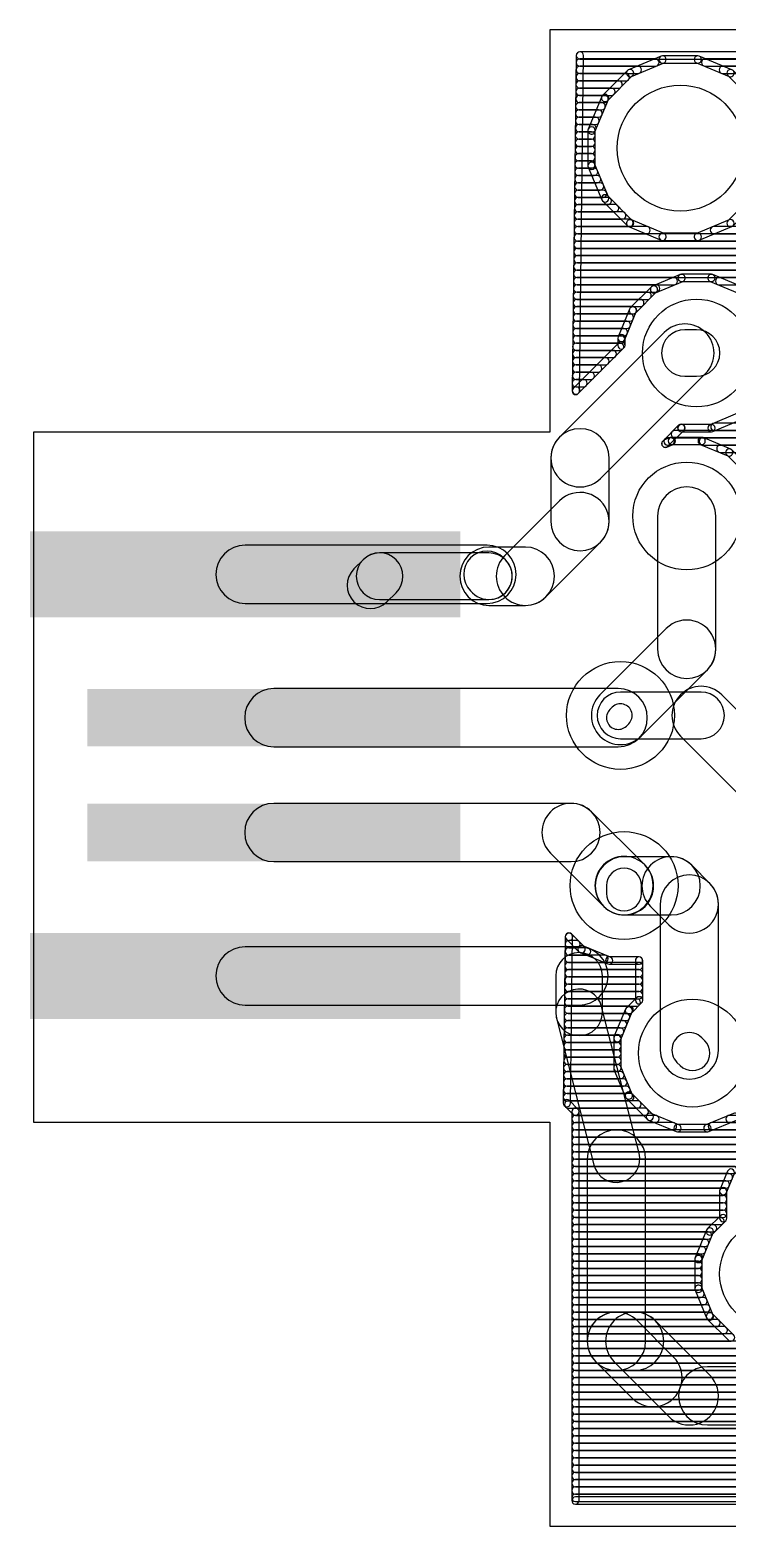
# Model space of a CAD drawing. Extents: x -0.1 to 53.1, y -1 to 25.1.
# Drawn here: x -0.06 to 12.09, y -1 to 25.08 of the extents above; entities that cross this region are included whole.
import ezdxf

# ---------------------------------------------------------------- set-up
doc = ezdxf.new("R2010")
doc.units = 0
for name, color, linetype in [('16', 174, 'CONTINUOUS'), ('17', 94, 'CONTINUOUS'), ('20', 178, 'CONTINUOUS')]:
    doc.layers.add(name, color=color, linetype=linetype)

# ---------------------------------------------------------------- blocks, each defined once
blk = doc.blocks.new('ROUNDP')
blk.add_circle((0, 0), 0.5)
blk = doc.blocks.new('RECT')
blk.add_solid([(-0.5, -0.5), (0.5, -0.5), (-0.5, 0.5), (0.5, 0.5)])

msp = doc.modelspace()

# ---------------------------------------------------------------- linework, layer by layer
at = {"layer": '16'}
for points in [[(9.5138, 18.785), (9.5869, 24.6347, 1), (9.4599, 24.6363), (9.3868, 18.7866, 1)], [(9.5218, 24.4475), (10.8379, 24.4475, 1), (10.8379, 24.5745), (9.5218, 24.5745, 1)], [(9.5234, 24.572), (52.638, 24.572, 1), (52.638, 24.699), (9.5234, 24.699, 1)], [(10.9397, 24.6219), (10.3721, 24.3868, 1), (10.4207, 24.2694), (10.9883, 24.5046, 1)], [(11.5785, 24.6267), (10.964, 24.6267, 1), (10.964, 24.4997), (11.5785, 24.4997, 1)], [(12.1704, 24.3868), (11.6028, 24.6219, 1), (11.5542, 24.5046), (12.1218, 24.2694, 1)], [(11.7046, 24.4475), (50.5254, 24.4475, 1), (50.5254, 24.5745), (11.7046, 24.5745, 1)], [(9.5186, 24.1935), (10.3252, 24.1935, 1), (10.3252, 24.3205), (9.5186, 24.3205, 1)], [(9.5202, 24.3205), (10.5313, 24.3205, 1), (10.5313, 24.4475), (9.5202, 24.4475, 1)], [(10.3515, 24.373), (9.917, 23.9385, 1), (10.0068, 23.8487), (10.4413, 24.2832, 1)], [(12.0112, 24.3205), (50.2188, 24.3205, 1), (50.2188, 24.4475), (12.0112, 24.4475, 1)], [(12.6255, 23.9385), (12.191, 24.373, 1), (12.1012, 24.2832), (12.5357, 23.8487, 1)], [(9.5155, 23.9395), (10.0712, 23.9395, 1), (10.0712, 24.0665), (9.5155, 24.0665, 1)], [(9.5171, 24.0665), (10.1982, 24.0665, 1), (10.1982, 24.1935), (9.5171, 24.1935, 1)], [(9.5123, 23.6855), (9.902, 23.6855, 1), (9.902, 23.8125), (9.5123, 23.8125, 1)], [(9.5139, 23.8125), (9.9546, 23.8125, 1), (9.9546, 23.9395), (9.5139, 23.9395, 1)], [(9.9032, 23.9179), (9.6681, 23.3503, 1), (9.7854, 23.3017), (10.0206, 23.8693, 1)], [(9.5091, 23.4315), (9.7968, 23.4315, 1), (9.7968, 23.5585), (9.5091, 23.5585, 1)], [(9.5107, 23.5585), (9.8494, 23.5585, 1), (9.8494, 23.6855), (9.5107, 23.6855, 1)], [(9.5059, 23.1775), (9.7268, 23.1775, 1), (9.7268, 23.3045), (9.5059, 23.3045, 1)], [(9.5075, 23.3045), (9.7442, 23.3045, 1), (9.7442, 23.4315), (9.5075, 23.4315, 1)], [(9.6633, 23.326), (9.6633, 22.7115, 1), (9.7903, 22.7115), (9.7903, 23.326, 1)], [(9.5028, 22.9235), (9.7268, 22.9235, 1), (9.7268, 23.0505), (9.5028, 23.0505, 1)], [(9.5044, 23.0505), (9.7268, 23.0505, 1), (9.7268, 23.1775), (9.5044, 23.1775, 1)], [(9.4996, 22.6695), (9.7268, 22.6695, 1), (9.7268, 22.7965), (9.4996, 22.7965, 1)], [(9.5012, 22.7965), (9.7268, 22.7965, 1), (9.7268, 22.9235), (9.5012, 22.9235, 1)], [(9.6681, 22.6872), (9.9032, 22.1196, 1), (10.0206, 22.1682), (9.7854, 22.7358, 1)], [(9.4964, 22.4155), (9.8231, 22.4155, 1), (9.8231, 22.5425), (9.4964, 22.5425, 1)], [(9.498, 22.5425), (9.7705, 22.5425, 1), (9.7705, 22.6695), (9.498, 22.6695, 1)], [(9.4932, 22.1615), (9.9283, 22.1615, 1), (9.9283, 22.2885), (9.4932, 22.2885, 1)], [(9.4948, 22.2885), (9.8757, 22.2885, 1), (9.8757, 22.4155), (9.4948, 22.4155, 1)], [(9.917, 22.099), (10.3515, 21.6645, 1), (10.4413, 21.7543), (10.0068, 22.1888, 1)], [(12.191, 21.6645), (12.6255, 22.099, 1), (12.5357, 22.1888), (12.1012, 21.7543, 1)], [(9.4885, 21.7805), (10.2617, 21.7805, 1), (10.2617, 21.9075), (9.4885, 21.9075, 1)], [(9.4901, 21.9075), (10.1347, 21.9075, 1), (10.1347, 22.0345), (9.4901, 22.0345, 1)], [(9.4917, 22.0345), (10.0077, 22.0345, 1), (10.0077, 22.1615), (9.4917, 22.1615, 1)], [(9.4853, 21.5265), (10.6846, 21.5265, 1), (10.6846, 21.6535), (9.4853, 21.6535, 1)], [(9.4869, 21.6535), (10.3887, 21.6535, 1), (10.3887, 21.7805), (9.4869, 21.7805, 1)], [(10.3721, 21.6507), (10.9397, 21.4156, 1), (10.9883, 21.5329), (10.4207, 21.7681, 1)], [(11.6028, 21.4156), (12.1704, 21.6507, 1), (12.1218, 21.7681), (11.5542, 21.5329, 1)], [(11.8579, 21.5265), (26.7007, 21.5265, 1), (26.7007, 21.6535), (11.8579, 21.6535, 1)], [(9.4821, 21.2725), (26.4467, 21.2725, 1), (26.4467, 21.3995), (9.4821, 21.3995, 1)], [(9.4837, 21.3995), (26.5737, 21.3995, 1), (26.5737, 21.5265), (9.4837, 21.5265, 1)], [(10.964, 21.4108), (11.5785, 21.4108, 1), (11.5785, 21.5378), (10.964, 21.5378, 1)], [(9.479, 21.0185), (26.1927, 21.0185, 1), (26.1927, 21.1455), (9.479, 21.1455, 1)], [(9.4805, 21.1455), (26.3197, 21.1455, 1), (26.3197, 21.2725), (9.4805, 21.2725, 1)], [(9.4758, 20.7645), (25.9387, 20.7645, 1), (25.9387, 20.8915), (9.4758, 20.8915, 1)], [(9.4774, 20.8915), (26.0657, 20.8915, 1), (26.0657, 21.0185), (9.4774, 21.0185, 1)], [(9.4726, 20.5105), (10.854, 20.5105, 1), (10.854, 20.6375), (9.4726, 20.6375, 1)], [(9.4742, 20.6375), (11.1606, 20.6375, 1), (11.1606, 20.7645), (9.4742, 20.7645, 1)], [(10.7682, 20.602), (10.4002, 20.234, 1), (10.49, 20.1442), (10.858, 20.5121, 1)], [(11.2696, 20.8149), (10.7888, 20.6157, 1), (10.8374, 20.4984), (11.3182, 20.6975, 1)], [(11.8143, 20.8197), (11.2939, 20.8197, 1), (11.2939, 20.6927), (11.8143, 20.6927, 1)], [(12.3194, 20.6157), (11.8386, 20.8149, 1), (11.79, 20.6975), (12.2708, 20.4984, 1)], [(11.9476, 20.6375), (18.7806, 20.6375, 1), (18.7806, 20.7645), (11.9476, 20.7645, 1)], [(9.4694, 20.2565), (10.5761, 20.2565, 1), (10.5761, 20.3835), (9.4694, 20.3835, 1)], [(9.471, 20.3835), (10.7031, 20.3835, 1), (10.7031, 20.5105), (9.471, 20.5105, 1)], [(9.4663, 20.0025), (10.3942, 20.0025, 1), (10.3942, 20.1295), (9.4663, 20.1295, 1)], [(9.4678, 20.1295), (10.4491, 20.1295, 1), (10.4491, 20.2565), (9.4678, 20.2565, 1)], [(10.3865, 20.2134), (10.1873, 19.7326, 1), (10.3047, 19.684), (10.5038, 20.1648, 1)], [(10.9926, 19.8073), (9.1658, 17.9805, 1), (9.8842, 17.262), (11.7111, 19.0889, 1)], [(9.4631, 19.7485), (10.289, 19.7485, 1), (10.289, 19.8755), (9.4631, 19.8755, 1)], [(9.4647, 19.8755), (10.3416, 19.8755, 1), (10.3416, 20.0025), (9.4647, 20.0025, 1)], [(11.5541, 19.8545), (11.3519, 19.8545, 1), (11.3519, 19.0417), (11.5541, 19.0417, 1)], [(10.2011, 19.6264), (9.4054, 18.8307, 1), (9.4952, 18.7409), (10.2909, 19.5366, 1)], [(9.4599, 19.4945), (10.2225, 19.4945, 1), (10.2225, 19.6215), (9.4599, 19.6215, 1)], [(9.4615, 19.6215), (10.246, 19.6215, 1), (10.246, 19.7485), (9.4615, 19.7485, 1)], [(10.1825, 19.7083), (10.1825, 19.5815, 1), (10.3095, 19.5815), (10.3095, 19.7083, 1)], [(9.4567, 19.2405), (9.9685, 19.2405, 1), (9.9685, 19.3675), (9.4567, 19.3675, 1)], [(9.4583, 19.3675), (10.0955, 19.3675, 1), (10.0955, 19.4945), (9.4583, 19.4945, 1)], [(9.4536, 18.9865), (9.7145, 18.9865, 1), (9.7145, 19.1135), (9.4536, 19.1135, 1)], [(9.4551, 19.1135), (9.8415, 19.1135, 1), (9.8415, 19.2405), (9.4551, 19.2405, 1)], [(9.4504, 18.7325), (9.4605, 18.7325, 1), (9.4605, 18.8595), (9.4504, 18.8595, 1)], [(9.452, 18.8595), (9.5875, 18.8595, 1), (9.5875, 18.9865), (9.452, 18.9865, 1)], [(11.8386, 18.0813), (12.3194, 18.2805, 1), (12.2708, 18.3978), (11.79, 18.1987, 1)], [(9.017, 17.6212), (9.017, 16.51, 1), (10.033, 16.51), (10.033, 17.6212, 1)], [(11.0554, 17.8225), (11.3311, 18.0983, 1), (11.2413, 18.1881), (10.9656, 17.9123, 1)], [(11.177, 17.9705), (38.0672, 17.9705, 1), (38.0672, 18.0975), (11.177, 18.0975, 1)], [(11.2619, 18.0845), (11.2696, 18.0813, 1), (11.3182, 18.1987), (11.3105, 18.2019, 1)], [(11.2939, 18.0765), (11.8143, 18.0765, 1), (11.8143, 18.2035), (11.2939, 18.2035, 1)], [(11.865, 18.0975), (18.8632, 18.0975, 1), (18.8632, 18.2245), (11.865, 18.2245, 1)], [(11.1, 17.9733), (10.9862, 17.9261, 1), (11.0348, 17.8088), (11.1486, 17.8559, 1)], [(11.05, 17.8435), (11.106, 17.8435, 1), (11.106, 17.9705), (11.05, 17.9705, 1)], [(11.6447, 17.9781), (11.1243, 17.9781, 1), (11.1243, 17.8511), (11.6447, 17.8511, 1)], [(12.1498, 17.7741), (11.669, 17.9733, 1), (11.6204, 17.8559), (12.1012, 17.6568, 1)], [(11.663, 17.8435), (37.9402, 17.8435, 1), (37.9402, 17.9705), (11.663, 17.9705, 1)], [(11.9696, 17.7165), (37.8132, 17.7165, 1), (37.8132, 17.8435), (11.9696, 17.8435, 1)], [(12.5384, 17.3924), (12.1704, 17.7604, 1), (12.0806, 17.6705), (12.4485, 17.3026, 1)], [(9.1658, 16.8692), (8.2133, 15.9167, 1), (8.9317, 15.1983), (9.8842, 16.1508, 1)], [(10.8765, 16.6065), (10.8765, 14.285, 1), (11.8925, 14.285), (11.8925, 16.6065, 1)], [(3.69, 15.082), (7.905, 15.082, 1), (7.905, 16.098), (3.69, 16.098, 1)], [(5.7451, 15.8449), (5.5864, 15.6861, 1), (6.1611, 15.1114), (6.3199, 15.2701, 1)], [(7.9375, 15.9639), (6.0325, 15.9639, 1), (6.0325, 15.1511), (7.9375, 15.1511, 1)], [(8.5725, 16.0655), (7.9375, 16.0655, 1), (7.9375, 15.0495), (8.5725, 15.0495, 1)], [(7.6176, 15.3026), (7.6501, 15.2701, 1), (8.2249, 15.8449), (8.1924, 15.8774, 1)], [(11.0253, 14.6442), (9.8708, 13.4897, 1), (10.5892, 12.7713), (11.7437, 13.9258, 1)], [(4.19, 12.582), (10.1895, 12.582, 1), (10.1895, 13.598), (4.19, 13.598, 1)], [(11.2753, 12.7713), (13.2933, 10.7533, 1), (14.0117, 11.4717), (11.9937, 13.4897, 1)], [(10.23, 12.7241), (11.6345, 12.7241, 1), (11.6345, 13.5369), (10.23, 13.5369, 1)], [(10.3332, 12.9463), (10.3737, 12.9868, 1), (10.0863, 13.2742), (10.0458, 13.2337, 1)], [(4.19, 10.582), (9.368, 10.582, 1), (9.368, 11.598), (4.19, 11.598, 1)], [(9.0088, 10.7308), (9.9333, 9.8063, 1), (10.6517, 10.5247), (9.7272, 11.4492, 1)], [(10.6572, 10.5192), (10.6517, 10.5247, 1), (9.9333, 9.8063), (9.9388, 9.8008, 1)], [(11.1125, 10.668), (10.298, 10.668, 1), (10.298, 9.652), (11.1125, 9.652, 1)], [(9.9877, 10.1655), (9.9877, 10.0275, 1), (10.5973, 10.0275), (10.5973, 10.1655, 1)], [(11.7892, 10.2017), (11.4717, 10.5192, 1), (10.7533, 9.8008), (11.0708, 9.4833, 1)], [(10.922, 9.8425), (10.922, 7.298, 1), (11.938, 7.298), (11.938, 9.8425, 1)], [(9.3586, 6.3727), (9.3949, 9.2759, 1), (9.2679, 9.2775), (9.2316, 6.3743, 1)], [(9.3297, 9.0805), (9.4641, 9.0805, 1), (9.4641, 9.2075), (9.3297, 9.2075, 1)], [(9.3313, 9.2075), (9.3371, 9.2075, 1), (9.3371, 9.3345), (9.3313, 9.3345, 1)], [(9.2865, 9.2318), (9.5066, 9.0116, 1), (9.5964, 9.1014), (9.3763, 9.3216, 1)], [(3.69, 8.082), (9.5075, 8.082, 1), (9.5075, 9.098), (3.69, 9.098, 1)], [(9.1011, 8.59), (9.1011, 7.955, 1), (9.9139, 7.955), (9.9139, 8.59, 1)], [(9.3266, 8.8265), (9.9536, 8.8265, 1), (9.9536, 8.9535), (9.3266, 8.9535, 1)], [(9.3281, 8.9535), (9.647, 8.9535, 1), (9.647, 9.0805), (9.3281, 9.0805, 1)], [(9.5272, 8.9979), (10.008, 8.7987, 1), (10.0566, 8.9161), (9.5758, 9.1152, 1)], [(10.0323, 8.7939), (10.5527, 8.7939, 1), (10.5527, 8.9209), (10.0323, 8.9209, 1)], [(10.577, 8.7987), (10.578, 8.7992, 1), (10.5294, 8.9165), (10.5284, 8.9161, 1)], [(10.4902, 8.8578), (10.4902, 8.1646, 1), (10.6172, 8.1646), (10.6172, 8.8578, 1)], [(9.3234, 8.5725), (10.5537, 8.5725, 1), (10.5537, 8.6995), (9.3234, 8.6995, 1)], [(9.325, 8.6995), (10.5537, 8.6995, 1), (10.5537, 8.8265), (9.325, 8.8265, 1)], [(9.1137, 7.8545), (9.7662, 5.297, 1), (10.5538, 5.498), (9.9013, 8.0555, 1)], [(9.3202, 8.3185), (10.5537, 8.3185, 1), (10.5537, 8.4455), (9.3202, 8.4455, 1)], [(9.3218, 8.4455), (10.5537, 8.4455, 1), (10.5537, 8.5725), (9.3218, 8.5725, 1)], [(9.317, 8.0645), (10.5171, 8.0645, 1), (10.5171, 8.1915), (9.317, 8.1915, 1)], [(9.3186, 8.1915), (10.5537, 8.1915, 1), (10.5537, 8.3185), (9.3186, 8.3185, 1)], [(10.5088, 8.2095), (10.3296, 8.0304, 1), (10.4194, 7.9406), (10.5986, 8.1197, 1)], [(9.3139, 7.8105), (10.3284, 7.8105, 1), (10.3284, 7.9375), (9.3139, 7.9375, 1)], [(9.3154, 7.9375), (10.3901, 7.9375, 1), (10.3901, 8.0645), (9.3154, 8.0645, 1)], [(10.3159, 8.0098), (10.1167, 7.529, 1), (10.2341, 7.4804), (10.4332, 7.9612, 1)], [(9.3107, 7.5565), (10.2232, 7.5565, 1), (10.2232, 7.6835), (9.3107, 7.6835, 1)], [(9.3123, 7.6835), (10.2758, 7.6835, 1), (10.2758, 7.8105), (9.3123, 7.8105, 1)], [(10.1119, 7.5047), (10.1119, 6.9843, 1), (10.2389, 6.9843), (10.2389, 7.5047, 1)], [(11.2145, 7.0825), (11.268, 7.029, 1), (11.699, 7.46), (11.6455, 7.5135, 1)], [(9.3059, 7.1755), (10.1754, 7.1755, 1), (10.1754, 7.3025), (9.3059, 7.3025, 1)], [(9.3075, 7.3025), (10.1754, 7.3025, 1), (10.1754, 7.4295), (9.3075, 7.4295, 1)], [(9.3091, 7.4295), (10.1754, 7.4295, 1), (10.1754, 7.5565), (9.3091, 7.5565, 1)], [(9.3027, 6.9215), (10.1754, 6.9215, 1), (10.1754, 7.0485), (9.3027, 7.0485, 1)], [(9.3043, 7.0485), (10.1754, 7.0485, 1), (10.1754, 7.1755), (9.3043, 7.1755, 1)], [(10.1167, 6.96), (10.3159, 6.4792, 1), (10.4332, 6.5278), (10.2341, 7.0086, 1)], [(9.2996, 6.6675), (10.2803, 6.6675, 1), (10.2803, 6.7945), (9.2996, 6.7945, 1)], [(9.3012, 6.7945), (10.2277, 6.7945, 1), (10.2277, 6.9215), (9.3012, 6.9215, 1)], [(9.2964, 6.4135), (10.4011, 6.4135, 1), (10.4011, 6.5405), (9.2964, 6.5405, 1)], [(9.298, 6.5405), (10.3329, 6.5405, 1), (10.3329, 6.6675), (9.298, 6.6675, 1)], [(10.3296, 6.4586), (10.6976, 6.0906, 1), (10.7874, 6.1804), (10.4194, 6.5484, 1)], [(9.4894, 6.269), (9.34, 6.4184, 1), (9.2502, 6.3286), (9.3996, 6.1792, 1)], [(9.3186, 6.2865), (10.5281, 6.2865, 1), (10.5281, 6.4135), (9.3186, 6.4135, 1)], [(9.508, -0.5555), (9.508, 6.2241, 1), (9.381, 6.2241), (9.381, -0.5555, 1)], [(9.4445, 6.1595), (10.6551, 6.1595, 1), (10.6551, 6.2865), (9.4445, 6.2865, 1)], [(9.4445, 6.0325), (10.838, 6.0325, 1), (10.838, 6.1595), (9.4445, 6.1595, 1)], [(9.4445, 5.9055), (11.1446, 5.9055, 1), (11.1446, 6.0325), (9.4445, 6.0325, 1)], [(10.7182, 6.0769), (11.199, 5.8777, 1), (11.2476, 5.9951), (10.7668, 6.1942, 1)], [(11.2233, 5.8729), (11.7437, 5.8729, 1), (11.7437, 5.9999), (11.2233, 5.9999, 1)], [(11.768, 5.8777), (12.2488, 6.0769, 1), (12.2002, 6.1942), (11.7194, 5.9951, 1)], [(11.8224, 5.9055), (12.7762, 5.9055, 1), (12.7762, 6.0325), (11.8224, 6.0325, 1)], [(12.129, 6.0325), (12.7762, 6.0325, 1), (12.7762, 6.1595), (12.129, 6.1595, 1)], [(9.4445, 5.7785), (12.7762, 5.7785, 1), (12.7762, 5.9055), (9.4445, 5.9055, 1)], [(9.4445, 5.6515), (12.7307, 5.6515, 1), (12.7307, 5.7785), (9.4445, 5.7785, 1)], [(9.652, 5.3975), (9.652, 2.2225, 1), (10.668, 2.2225), (10.668, 5.3975, 1)], [(9.4445, 5.5245), (12.6037, 5.5245, 1), (12.6037, 5.6515), (9.4445, 5.6515, 1)], [(9.4445, 5.3975), (12.4767, 5.3975, 1), (12.4767, 5.5245), (9.4445, 5.5245, 1)], [(9.4445, 5.2705), (12.3267, 5.2705, 1), (12.3267, 5.3975), (9.4445, 5.3975, 1)], [(9.4445, 5.1435), (12.1997, 5.1435, 1), (12.1997, 5.2705), (9.4445, 5.2705, 1)], [(12.0954, 5.1857), (11.962, 4.8636, 1), (12.0794, 4.815), (12.2128, 5.1371, 1)], [(9.4445, 5.0165), (12.1204, 5.0165, 1), (12.1204, 5.1435), (9.4445, 5.1435, 1)], [(9.4445, 4.8895), (12.0678, 4.8895, 1), (12.0678, 5.0165), (9.4445, 5.0165, 1)], [(9.4445, 4.7625), (12.0207, 4.7625, 1), (12.0207, 4.8895), (9.4445, 4.8895, 1)], [(9.4445, 4.6355), (12.0207, 4.6355, 1), (12.0207, 4.7625), (9.4445, 4.7625, 1)], [(11.9572, 4.8393), (11.9572, 4.3686, 1), (12.0842, 4.3686), (12.0842, 4.8393, 1)], [(9.4445, 4.5085), (12.0207, 4.5085, 1), (12.0207, 4.6355), (9.4445, 4.6355, 1)], [(9.4445, 4.3815), (12.0207, 4.3815, 1), (12.0207, 4.5085), (9.4445, 4.5085, 1)], [(9.4445, 4.2545), (11.9701, 4.2545, 1), (11.9701, 4.3815), (9.4445, 4.3815, 1)], [(9.4445, 4.1275), (11.8431, 4.1275, 1), (11.8431, 4.2545), (9.4445, 4.2545, 1)], [(11.7294, 4.1603), (11.5302, 3.6795, 1), (11.6476, 3.6309), (11.8467, 4.1117, 1)], [(11.9758, 4.4135), (11.7431, 4.1809, 1), (11.8329, 4.0911), (12.0656, 4.3237, 1)], [(9.4445, 4.0005), (11.7582, 4.0005, 1), (11.7582, 4.1275), (9.4445, 4.1275, 1)], [(9.4445, 3.8735), (11.7056, 3.8735, 1), (11.7056, 4.0005), (9.4445, 4.0005, 1)], [(9.4445, 3.7465), (11.653, 3.7465, 1), (11.653, 3.8735), (9.4445, 3.8735, 1)], [(9.4445, 3.6195), (11.6004, 3.6195, 1), (11.6004, 3.7465), (9.4445, 3.7465, 1)], [(11.5254, 3.6552), (11.5254, 3.1348, 1), (11.6524, 3.1348), (11.6524, 3.6552, 1)], [(9.4445, 3.4925), (11.5889, 3.4925, 1), (11.5889, 3.6195), (9.4445, 3.6195, 1)], [(9.4445, 3.3655), (11.5889, 3.3655, 1), (11.5889, 3.4925), (9.4445, 3.4925, 1)], [(9.4445, 3.2385), (11.5889, 3.2385, 1), (11.5889, 3.3655), (9.4445, 3.3655, 1)], [(9.4445, 3.1115), (11.5889, 3.1115, 1), (11.5889, 3.2385), (9.4445, 3.2385, 1)], [(11.5302, 3.1105), (11.7294, 2.6297, 1), (11.8467, 2.6783), (11.6476, 3.1591, 1)], [(9.4445, 2.9845), (11.6249, 2.9845, 1), (11.6249, 3.1115), (9.4445, 3.1115, 1)], [(9.4445, 2.8575), (11.6775, 2.8575, 1), (11.6775, 2.9845), (9.4445, 2.9845, 1)], [(9.4445, 2.7305), (11.7301, 2.7305, 1), (11.7301, 2.8575), (9.4445, 2.8575, 1)], [(9.4445, 2.6035), (11.7827, 2.6035, 1), (11.7827, 2.7305), (9.4445, 2.7305, 1)], [(11.1542, 1.9467), (10.5192, 2.5817, 1), (9.8008, 1.8633), (10.4358, 1.2283, 1)], [(10.16, 1.7145), (10.4775, 1.7145, 1), (10.4775, 2.7305), (10.16, 2.7305, 1)], [(10.1183, 1.8633), (11.0708, 0.9108, 1), (11.7892, 1.6292), (10.8367, 2.5817, 1)], [(11.7431, 2.6091), (12.1111, 2.2411, 1), (12.2009, 2.3309), (11.8329, 2.6989, 1)], [(9.4445, 2.4765), (11.9021, 2.4765, 1), (11.9021, 2.6035), (9.4445, 2.6035, 1)], [(9.4445, 2.3495), (12.0291, 2.3495, 1), (12.0291, 2.4765), (9.4445, 2.4765, 1)], [(9.4445, 2.2225), (12.1561, 2.2225, 1), (12.1561, 2.3495), (9.4445, 2.3495, 1)], [(9.4445, 2.0955), (12.4627, 2.0955, 1), (12.4627, 2.2225), (9.4445, 2.2225, 1)], [(9.4445, 1.9685), (23.0812, 1.9685, 1), (23.0812, 2.0955), (9.4445, 2.0955, 1)], [(9.4445, 1.8415), (23.2082, 1.8415, 1), (23.2082, 1.9685), (9.4445, 1.9685, 1)], [(9.4445, 1.7145), (23.3352, 1.7145, 1), (23.3352, 1.8415), (9.4445, 1.8415, 1)], [(9.4445, 1.5875), (23.4622, 1.5875, 1), (23.4622, 1.7145), (9.4445, 1.7145, 1)], [(9.4445, 1.4605), (23.5892, 1.4605, 1), (23.5892, 1.5875), (9.4445, 1.5875, 1)], [(11.7475, 0.762), (19.05, 0.762, 1), (19.05, 1.778), (11.7475, 1.778, 1)], [(9.4445, 1.3335), (23.7162, 1.3335, 1), (23.7162, 1.4605), (9.4445, 1.4605, 1)], [(9.4445, 1.2065), (23.8432, 1.2065, 1), (23.8432, 1.3335), (9.4445, 1.3335, 1)], [(9.4445, 1.0795), (23.9972, 1.0795, 1), (23.9972, 1.2065), (9.4445, 1.2065, 1)], [(9.4445, 0.9525), (31.1732, 0.9525, 1), (31.1732, 1.0795), (9.4445, 1.0795, 1)], [(9.4445, 0.8255), (31.3002, 0.8255, 1), (31.3002, 0.9525), (9.4445, 0.9525, 1)], [(9.4445, 0.6985), (31.4272, 0.6985, 1), (31.4272, 0.8255), (9.4445, 0.8255, 1)], [(9.4445, 0.5715), (31.5542, 0.5715, 1), (31.5542, 0.6985), (9.4445, 0.6985, 1)], [(9.4445, 0.4445), (31.6812, 0.4445, 1), (31.6812, 0.5715), (9.4445, 0.5715, 1)], [(9.4445, 0.3175), (31.8082, 0.3175, 1), (31.8082, 0.4445), (9.4445, 0.4445, 1)], [(9.4445, 0.1905), (32.0969, 0.1905, 1), (32.0969, 0.3175), (9.4445, 0.3175, 1)], [(9.4445, 0.0635), (52.638, 0.0635, 1), (52.638, 0.1905), (9.4445, 0.1905, 1)], [(9.4445, -0.0635), (52.638, -0.0635, 1), (52.638, 0.0635), (9.4445, 0.0635, 1)], [(9.4445, -0.1905), (52.638, -0.1905, 1), (52.638, -0.0635), (9.4445, -0.0635, 1)], [(9.4445, -0.3175), (52.638, -0.3175, 1), (52.638, -0.1905), (9.4445, -0.1905, 1)], [(9.4445, -0.4445), (52.638, -0.4445, 1), (52.638, -0.3175), (9.4445, -0.3175, 1)], [(9.4445, -0.5715), (52.638, -0.5715, 1), (52.638, -0.4445), (9.4445, -0.4445, 1)], [(52.638, -0.492), (9.4445, -0.492, 1), (9.4445, -0.619), (52.638, -0.619, 1)]]:
    msp.add_lwpolyline(points, format="xyb", close=True, dxfattribs=at)
at = {"layer": '20'}
for p, q in [((53.0825, 25.08), (9, 25.08)), ((9, 25.08), (9, 18.07)), ((9, 18.07), (0, 18.07)), ((0, 18.07), (0, 6.04)), ((0, 6.04), (9, 6.04)), ((9, 6.04), (9, -1)), ((9, -1), (53.0825, -1))]:
    msp.add_line(p, q, dxfattribs=at)
msp.add_circle((11.2713, 23.0188), 1.1, dxfattribs=at)

# ---------------------------------------------------------------- block references
at = {"layer": '16', "xscale": 7.5, "yscale": 1.5}
for p in [(3.69, 15.59), (3.69, 8.59)]:
    msp.add_blockref('RECT', p, dxfattribs=at)
at = {"layer": '16', "xscale": 6.5}
for p in [(4.19, 13.09), (4.19, 11.09)]:
    msp.add_blockref('RECT', p, dxfattribs=at)
at = {"layer": '17', "xscale": 1.8796, "yscale": 1.8796}
for p in [(11.5541, 19.4481), (10.23, 13.1305), (10.2925, 10.1655)]:
    msp.add_blockref('ROUNDP', p, dxfattribs=at)
at = {"layer": '17', "xscale": 1.8796, "yscale": 1.8796, "rotation": 180}
for p in [(11.3845, 16.6065), (11.4835, 7.2445), (12.897, 3.395)]:
    msp.add_blockref('ROUNDP', p, dxfattribs=at)

doc.saveas('drawing.dxf')
